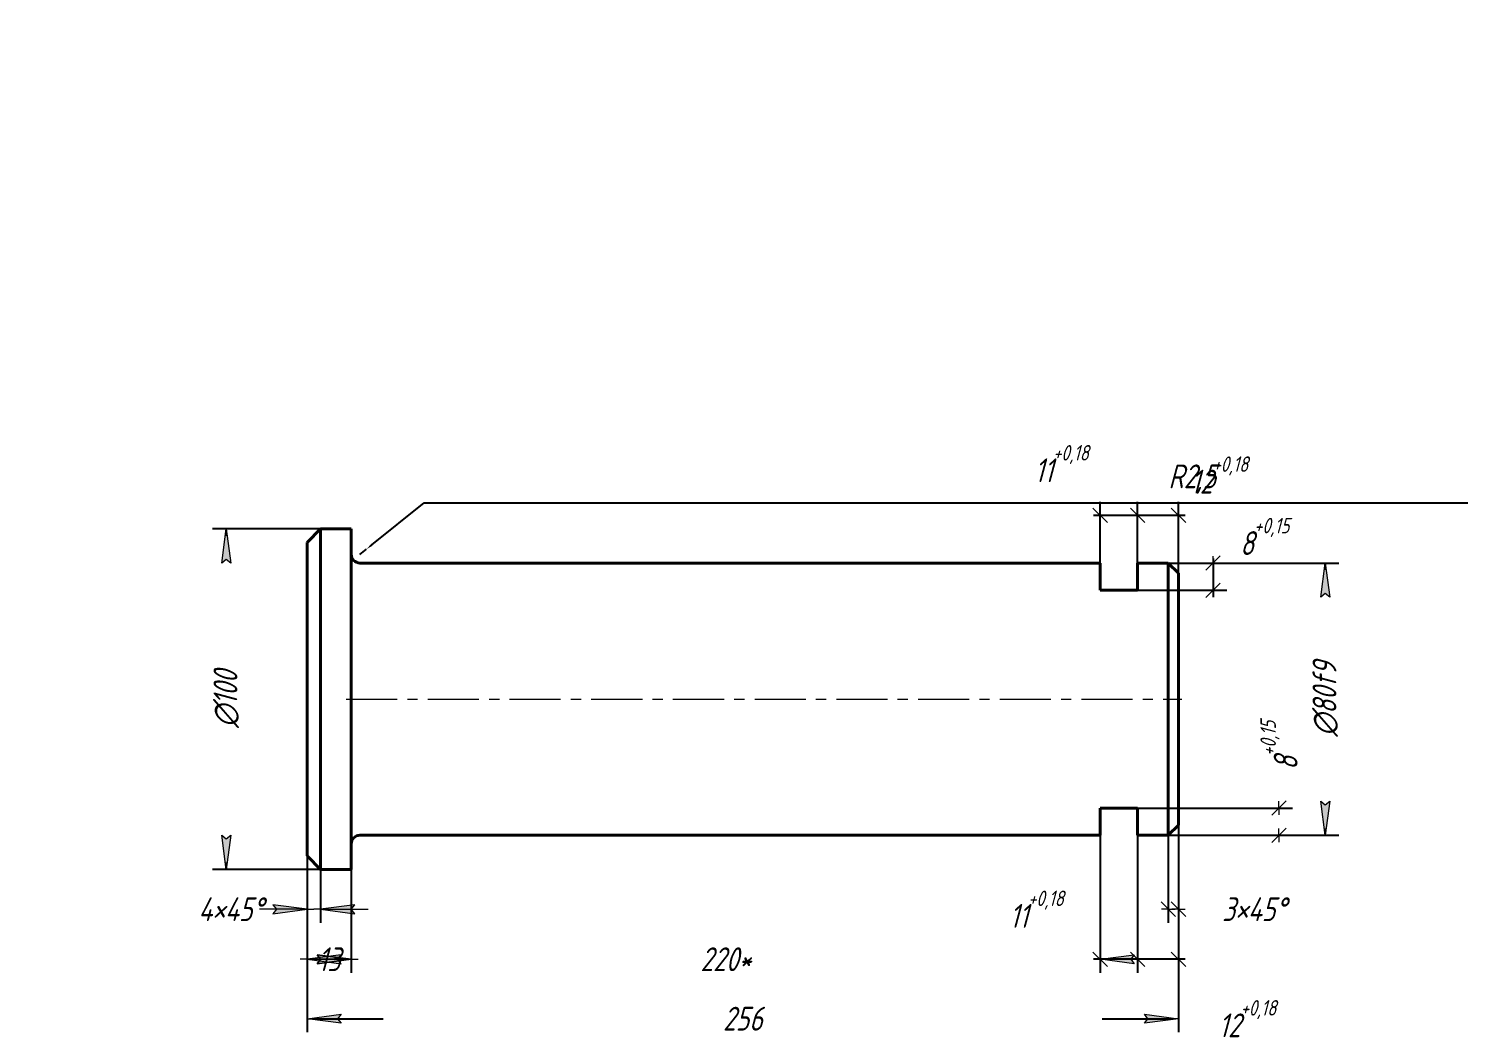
# Model space of a CAD drawing. Header units: millimetres. Extents: x 0 to 210, y 0 to 297.
# Drawn here: x 0 to 210, y 150.3 to 297 of the extents above; entities that cross this region are included whole.
import ezdxf

# ---------------------------------------------------------------- set-up
doc = ezdxf.new("R2010")
doc.units = ezdxf.units.MM
for name, pattern in [('K5LT_AXLED', [12, 7.5, -1.5, 1.5, -1.5]), ('K5LT_BASIC', [0]), ('K5LT_THIN', [0])]:
    doc.linetypes.add(name, pattern=pattern)
doc.layers.add('Системный слой', color=7, linetype='Continuous')
doc.styles.add('KDIMTEXTSTYLE', font='GOST_AU.SHX', dxfattribs={"width": 0.96, "oblique": 15, "height": 5})
doc.dimstyles.new('KDIMSTYLE (0.50)', dxfattribs={"dimtxt": 5, "dimasz": 1, "dimexe": 2, "dimexo": 0.0625, "dimgap": 1, "dimtad": 1, "dimlfac": 2, "dimtxsty": 'KDIMTEXTSTYLE', "dimsah": 1, "dimcen": 0.09, "dimdle": 1, "dimadec": 0, "dimazin": 0, "dimtfac": 0.667, "dimtmove": 0, "dimatfit": 3, "dimfxl": 1, "dimtvp": 1, "dimtolj": 1, "dimtzin": 0, "dimarcsym": 0})

# ---------------------------------------------------------------- blocks, each defined once
blk = doc.blocks.new('U0')
at = {"layer": 'Системный слой', "color": 150, "linetype": 'K5LT_BASIC', "lineweight": 40, "true_color": 0x0080ff}
for p, q in [((48.64166742621518, 178.5000000874084), (157.3916674262152, 178.5000000874084)), ((162.8916674262152, 178.5000000874084), (167.3916674262152, 178.5000000874084))]:
    blk.add_line(p, q, dxfattribs=at)
blk = doc.blocks.new('U1')
at = {"layer": 'Системный слой', "color": 150, "linetype": 'K5LT_BASIC', "lineweight": 40, "true_color": 0x0080ff}
for p, q in [((48.64166742621518, 218.5000000874084), (157.3916674262152, 218.5000000874084)), ((162.8916674262152, 218.5000000874084), (167.3916674262152, 218.5000000874084))]:
    blk.add_line(p, q, dxfattribs=at)
blk = doc.blocks.new('U2')
at = {"layer": 'Системный слой', "color": 150, "linetype": 'K5LT_BASIC', "lineweight": 40, "true_color": 0x0080ff}
for p, q in [((47.39166742621518, 198.5000000874084), (47.39166742621518, 223.5000000874084)), ((47.39166742621518, 173.5000000874084), (47.39166742621518, 198.5000000874084))]:
    blk.add_line(p, q, dxfattribs=at)
blk = doc.blocks.new('U3')
at = {"layer": 'Системный слой', "color": 150, "linetype": 'K5LT_BASIC', "lineweight": 40, "true_color": 0x0080ff}
for p, q in [((42.89166742621518, 198.5000000874084), (42.89166742621518, 223.5000000874084)), ((42.89166742621518, 173.5000000874084), (42.89166742621518, 198.5000000874084))]:
    blk.add_line(p, q, dxfattribs=at)
blk = doc.blocks.new('U4')
at = {"layer": 'Системный слой', "color": 150, "linetype": 'K5LT_BASIC', "lineweight": 40, "true_color": 0x0080ff}
for p, q in [((40.89166742621518, 198.5000000874084), (40.89166742621518, 221.5000000874084)), ((40.89166742621518, 175.5000000874084), (40.89166742621518, 198.5000000874084))]:
    blk.add_line(p, q, dxfattribs=at)
blk = doc.blocks.new('KDIMARROW_01')
at = {"layer": 'Системный слой'}
blk.add_hatch(color=0, dxfattribs=at).paths.add_polyline_path([(-5, -0.6582624912261956), (0, 0), (-5, 0.658262491226197), (-4.5, 5.51091059616309e-16)])
at = {"layer": 'Системный слой', "color": 0, "linetype": 'K5LT_THIN', "lineweight": 18}
for p, q in [((-4.5, 5.51091059616309e-16), (-5, 0.658262491226197)), ((-5, 0.658262491226197), (0, 0)), ((0, 0), (-5, -0.6582624912261956)), ((-5, -0.6582624912261956), (-4.5, 5.51091059616309e-16)), ((0, 0), (-1, 0))]:
    blk.add_line(p, q, dxfattribs=at)
blk = doc.blocks.new('KDIMARROW_02')
at = {"layer": 'Системный слой'}
blk.add_hatch(color=0, dxfattribs=at).paths.add_polyline_path([(4.5, -5.51091059616309e-16), (5, 0.6582624912261956), (0, 0), (5, -0.658262491226197)])
at = {"layer": 'Системный слой', "color": 0, "linetype": 'K5LT_THIN', "lineweight": 18}
for p, q in [((0, 0), (-1, 0)), ((5, 0.6582624912261956), (0, 0)), ((0, 0), (5, -0.658262491226197)), ((0, 0), (7, -8.572527594031472e-16)), ((4.5, -5.51091059616309e-16), (5, 0.6582624912261956)), ((5, -0.658262491226197), (4.5, -5.51091059616309e-16))]:
    blk.add_line(p, q, dxfattribs=at)
blk = doc.blocks.new('KDIMARROW_13')
at = {"layer": 'Системный слой', "color": 0, "linetype": 'K5LT_THIN', "lineweight": 18}
for p, q in [((-1.060500025749206, 1.060500025749207), (1.060500025749206, -1.060500025749207)), ((0, 0), (-1, 0)), ((0, 0), (1, -1.224646799147353e-16))]:
    blk.add_line(p, q, dxfattribs=at)

msp = doc.modelspace()

# ---------------------------------------------------------------- linework, layer by layer
at = {"layer": 'Системный слой', "color": 150, "linetype": 'K5LT_BASIC', "lineweight": 40, "true_color": 0x0080ff}
for p, q in [((42.89166742621518, 223.5000000874084), (40.89166742621518, 221.5000000874084)), ((47.39166742621518, 223.5000000874084), (42.89166742621518, 223.5000000874084)), ((157.3916674262152, 218.5000000874084), (157.3916674262152, 214.5000000874084)), ((162.8916674262152, 218.5000000874084), (162.8916674262152, 214.5000000874084)), ((167.3916674262152, 218.5000000874084), (167.3916674262152, 178.5000000874084)), ((167.3916674262152, 218.5000000874084), (168.8916674262152, 217.0000000874084)), ((168.8916674262152, 217.0000000874084), (168.8916674262152, 180.0000000874084)), ((157.3916674262152, 214.5000000874084), (162.8916674262152, 214.5000000874084)), ((157.3916674262152, 182.5000000874084), (162.8916674262152, 182.5000000874084)), ((157.3916674262152, 182.5000000874084), (157.3916674262152, 178.5000000874084)), ((162.8916674262152, 182.5000000874084), (162.8916674262152, 178.5000000874084)), ((167.3916674262152, 178.5000000874084), (168.8916674262152, 180.0000000874084)), ((42.89166742621518, 173.5000000874084), (40.89166742621518, 175.5000000874084)), ((47.39166742621518, 173.5000000874084), (42.89166742621518, 173.5000000874084))]:
    msp.add_line(p, q, dxfattribs=at)
at = {"layer": 'Системный слой', "color": 30, "linetype": 'K5LT_AXLED', "lineweight": 18, "true_color": 0xff8000}
msp.add_line((46.64166742621518, 198.5000000874084), (169.3916674262152, 198.5000000874084), dxfattribs=at)
at = {"layer": 'Системный слой', "color": 150, "linetype": 'K5LT_BASIC', "lineweight": 40, "true_color": 0x0080ff}
for centre, radius, start, end in [((48.64166742621518, 219.7500000874084), 1.250000000000002, 180, 269.9999999999999), ((48.64166742621518, 177.2500000874084), 1.25, 90.00000000000001, 180)]:
    msp.add_arc(centre, radius, start, end, dxfattribs=at)

# ---------------------------------------------------------------- block references
at = {"layer": 'Системный слой'}
for name in ['U3', 'U2', 'U4', 'U1', 'U0']:
    msp.add_blockref(name, (0, 0), dxfattribs=at)

# ---------------------------------------------------------------- dimensions: what is measured, and where the dimension line sits
at = {"layer": 'Системный слой', "color": 7}
for base, p1, p2, location, override in [((157.3916674262152, 225.4867219729899), (162.8916674262152, 218.5000000874084), (157.3916674262152, 218.5000000874084), (151.7223110049646, 233.0959885017249), {"dimexo": 0, "dimtoh": 1, "dimpost": '\\H3.5;\\W0.965;\\Q15;\\Q15;\\H3.5;\\W0.965;\\Q15;<>\\H0.65x;\\S+0,18^;\\H1.5x;\\H3.5;\\W0.965;\\Q15;\\Q15;', "dimblk1": 'KDIMARROW_13', "dimblk2": 'KDIMARROW_13', "dimse1": 0, "dimse2": 0, "dimclrt": 7, "dimtmove": 1, "dimtolj": 1}), ((162.8916674262152, 225.4867219729899), (168.8916674262152, 217.0000000874084), (162.8916674262152, 218.5000000874084), (174.8866674262152, 231.4293218747947), {"dimexo": 0, "dimtoh": 1, "dimpost": '\\H3.5;\\W0.965;\\Q15;\\Q15;\\H3.5;\\W0.965;\\Q15;<>\\H0.65x;\\S+0,18^;\\H1.5x;\\H3.5;\\W0.965;\\Q15;\\Q15;', "dimblk1": 'KDIMARROW_13', "dimblk2": 'KDIMARROW_13', "dimse1": 0, "dimse2": 0, "dimclrt": 7, "dimtmove": 1, "dimtolj": 1}), ((40.89166742621518, 167.6479176271115), (42.89166742621518, 223.5000000874084), (40.89166742621518, 221.5000000874084), (29.67076116858578, 167.6479176271115), {"dimexo": 0, "dimpost": '\\H3.5;\\W0.965;\\Q15;<>\\H3.5;\\W0.965;\\Q15;\\Q15;\\Q15;×\\Q15;45\\Q15;°\\Q15;', "dimblk1": 'KDIMARROW_02', "dimblk2": 'KDIMARROW_02', "dimse1": 0, "dimse2": 0, "dimclrt": 7, "dimtolj": 1}), ((168.8916674262152, 151.5650560769198), (40.89166742621518, 191.5000000874084), (168.8916674262152, 196.0000000874084), (104.8916674262152, 151.5650560769198), {"dimexo": 0, "dimpost": '\\H3.5;\\W0.965;\\Q15;<>', "dimblk1": 'KDIMARROW_01', "dimblk2": 'KDIMARROW_01', "dimse1": 0, "dimse2": 0, "dimclrt": 7, "dimtolj": 1}), ((157.3916674262152, 160.2958351668146), (162.8916674262152, 181.5000000874084), (157.3916674262152, 181.5000000874084), (148.0504523417166, 167.6479176271115), {"dimexo": 0, "dimtoh": 1, "dimpost": '\\H3.5;\\W0.965;\\Q15;\\Q15;\\H3.5;\\W0.965;\\Q15;<>\\H0.65x;\\S+0,18^;\\H1.5x;\\H3.5;\\W0.965;\\Q15;\\Q15;', "dimblk1": 'KDIMARROW_13', "dimblk2": 'KDIMARROW_13', "dimse1": 0, "dimse2": 0, "dimclrt": 7, "dimtmove": 1, "dimtolj": 1}), ((47.39166742621518, 160.2958351668146), (157.3916674262152, 178.5000000874084), (47.39166742621518, 173.5000000874084), (102.3916674262152, 160.2958351668146), {"dimexo": 0, "dimpost": '\\H3.5;\\W0.965;\\Q15;<>\\H3.5;\\W0.965;\\Q15;\\Q15;*', "dimblk1": 'KDIMARROW_01', "dimblk2": 'KDIMARROW_01', "dimse1": 0, "dimse2": 0, "dimclrt": 7, "dimtolj": 1}), ((167.3916674262152, 167.6479176271115), (168.8916674262152, 180.0000000874084), (167.3916674262152, 178.5000000874084), (179.9686672049627, 167.6479176271115), {"dimexo": 0, "dimpost": '\\H3.5;\\W0.965;\\Q15;<>\\H3.5;\\W0.965;\\Q15;\\Q15;\\Q15;×\\Q15;45\\Q15;°\\Q15;', "dimblk1": 'KDIMARROW_13', "dimblk2": 'KDIMARROW_13', "dimse1": 0, "dimse2": 0, "dimclrt": 7, "dimtolj": 1}), ((40.89166742621518, 160.2958351668146), (47.39166742621518, 173.5000000874084), (40.89166742621518, 175.5000000874084), (44.14166742621518, 160.2958351668146), {"dimexo": 0, "dimpost": '\\H3.5;\\W0.965;\\Q15;<>', "dimblk1": 'KDIMARROW_02', "dimblk2": 'KDIMARROW_02', "dimse1": 0, "dimse2": 0, "dimclrt": 7, "dimtolj": 1}), ((162.8916674262152, 160.2958351668146), (168.8916674262152, 176.0000000874084), (162.8916674262152, 174.5000000874084), (179.01275056182, 151.5650560769198), {"dimexo": 0, "dimtoh": 1, "dimpost": '\\H3.5;\\W0.965;\\Q15;<>\\H0.65x;\\S+0,18^;\\H1.5x;', "dimblk1": 'KDIMARROW_13', "dimblk2": 'KDIMARROW_13', "dimse1": 0, "dimse2": 0, "dimclrt": 7, "dimtmove": 1, "dimtolj": 1})]:
    msp.add_linear_dim(base=base, p1=p1, p2=p2, location=location, dimstyle='KDIMSTYLE (0.50)', override=override, dxfattribs=at).render()
msp.add_radius_dim(center=(48.64166742621518, 219.7500000874084), radius=1.2500000000000324, location=(58.11113879648187, 227.3211681461886), text='\\H3.5;\\W0.965;\\Q15;R\\H3.5;\\W0.965;\\Q15;\\Q15;2,5', dimstyle='KDIMSTYLE (0.50)', override={"dimtih": 1, "dimtoh": 1, "dimblk2": 'KDIMARROW_01', "dimclrt": 7, "dimtmove": 1, "dimtolj": 1}, dxfattribs=at).render()
for base, p1, p2, location, override in [((173.9674091846625, 214.5000000874084), (162.8916674262152, 218.5000000874084), (162.8916674262152, 214.5000000874084), (181.5513433816133, 222.4030644220903), {"dimexo": 0, "dimtoh": 1, "dimpost": '\\H3.5;\\W0.965;\\Q15;\\Q15;\\H3.5;\\W0.965;\\Q15;<>\\H0.65x;\\S+0,15^;\\H1.5x;\\H3.5;\\W0.965;\\Q15;\\Q15;', "dimblk1": 'KDIMARROW_13', "dimblk2": 'KDIMARROW_13', "dimse1": 0, "dimse2": 0, "dimclrt": 7, "dimtmove": 1, "dimtolj": 1}), ((29.02962806679921, 223.5000000874084), (42.89166742621518, 173.5000000874084), (42.89166742621518, 223.5000000874084), (29.02962806679921, 198.5000000874084), {"dimexo": 0, "dimpost": '\\H3.5;\\W0.965;\\Q15;∅<>', "dimblk1": 'KDIMARROW_01', "dimblk2": 'KDIMARROW_01', "dimse1": 0, "dimse2": 0, "dimclrt": 7, "dimtolj": 1}), ((190.4494848191837, 218.5000000874084), (167.3916674262152, 178.5000000874084), (167.3916674262152, 218.5000000874084), (190.4494848191837, 198.5000000874084), {"dimexo": 0, "dimpost": '\\H3.5;\\W0.965;\\Q15;∅<>\\H3.5;\\W0.965;\\Q15;\\Q15;f9', "dimblk1": 'KDIMARROW_01', "dimblk2": 'KDIMARROW_01', "dimse1": 0, "dimse2": 0, "dimclrt": 7, "dimtolj": 1}), ((183.6499368547359, 182.5000000874084), (162.8916674262152, 178.5000000874084), (162.8916674262152, 182.5000000874084), (183.6499368547359, 191.7137571445983), {"dimexo": 0, "dimpost": '\\H3.5;\\W0.965;\\Q15;\\Q15;\\H3.5;\\W0.965;\\Q15;<>\\H0.65x;\\S+0,15^;\\H1.5x;\\H3.5;\\W0.965;\\Q15;\\Q15;', "dimblk1": 'KDIMARROW_13', "dimblk2": 'KDIMARROW_13', "dimse1": 0, "dimse2": 0, "dimclrt": 7, "dimtolj": 1})]:
    msp.add_linear_dim(base=base, p1=p1, p2=p2, angle=90, location=location, dimstyle='KDIMSTYLE (0.50)', override=override, dxfattribs=at).render()

doc.saveas('drawing.dxf')
